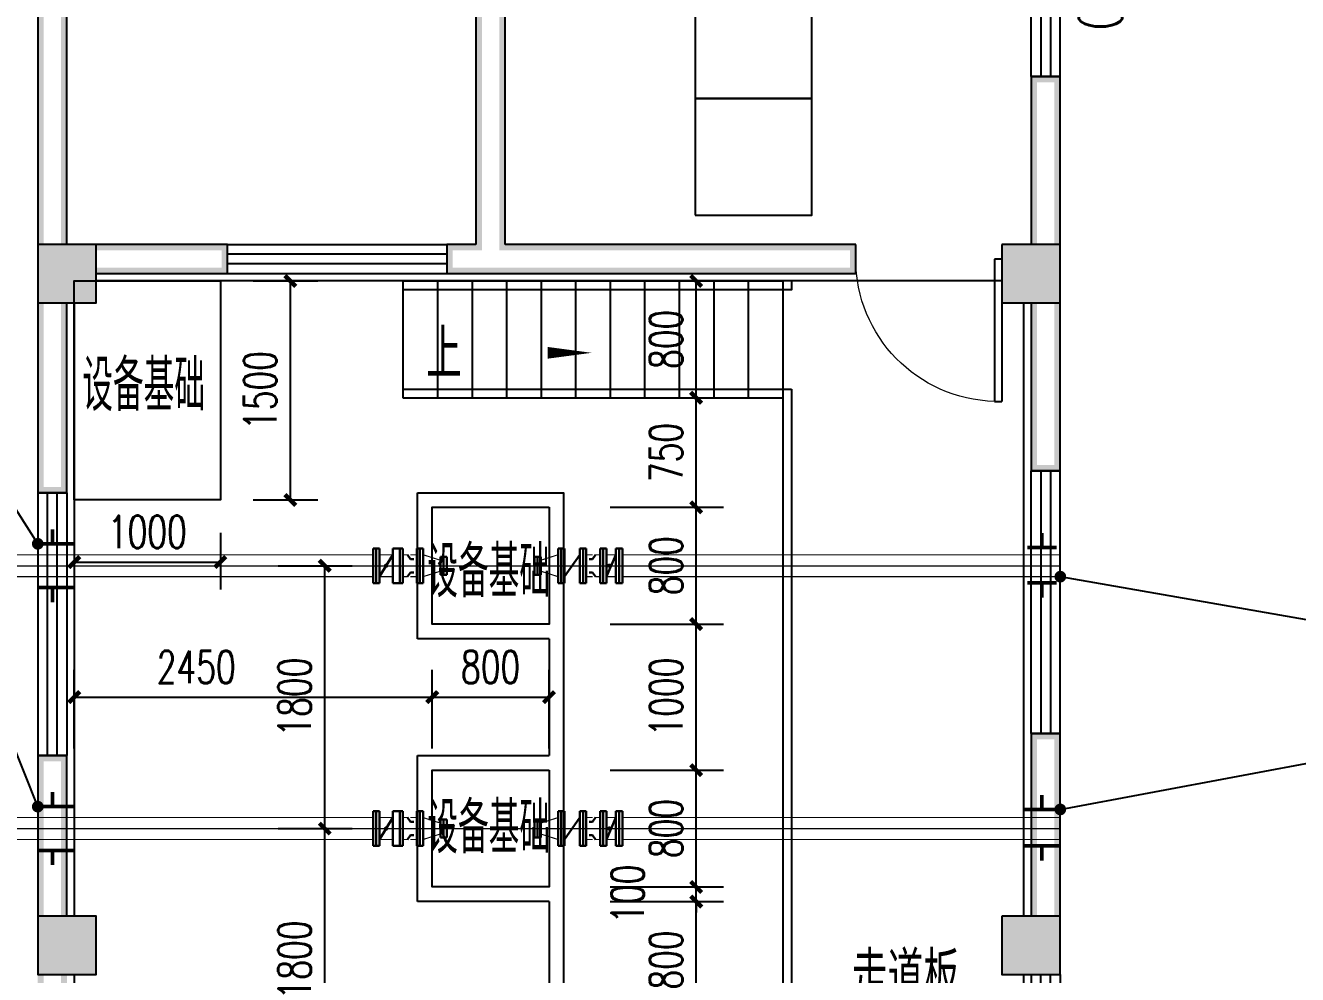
# Model space of a CAD drawing. Header units: millimetres. Extents: x -725 to 2274960, y -506 to 2980382.
# Drawn here: x 2011853 to 2020561, y 2599810 to 2606310 of the extents above; entities that cross this region are included whole.
import ezdxf

# ---------------------------------------------------------------- set-up
doc = ezdxf.new("R2010")
doc.units = ezdxf.units.MM
doc.header["$LTSCALE"] = 1000
for name, pattern in [('ACAD_ISO04W100', [30.5, 24, -3, 0.5, -3]), ('CENTER2', [28.575, 19.05, -3.175, 3.175, -3.175]), ('DASH', [0.35, 0.25, -0.1])]:
    doc.linetypes.add(name, pattern=pattern)
for name, color, linetype in [('COLUMN', 4, 'Continuous'), ('DIM_LEAD', 3, 'Continuous'), ('DIM_SYMB', 3, 'Continuous'), ('DOOR_FIRE', 3, 'Continuous'), ('PUB_DIM', 3, 'Continuous'), ('PUB_HATCH', 8, 'Continuous'), ('PUB_WALL', 9, 'Continuous'), ('STAIR', 2, 'Continuous'), ('TWT_SYMB', 3, 'Continuous'), ('WALL', 4, 'Continuous'), ('WINDOW', 3, 'Continuous'), ('WINDOW_TEXT', 7, 'Continuous'), ('YHG_粗线', 6, 'Continuous'), ('YHJ_剖面_梁板', 4, 'Continuous'), ('电缆沟', 7, 'Continuous')]:
    doc.layers.add(name, color=color, linetype=linetype)
doc.layers.add('中轴', color=20, linetype='ACAD_ISO04W100', lineweight=9)
doc.layers.add('管', color=1, linetype='Continuous', lineweight=30)
doc.styles.add('_TCH_DIM', font='SIMPLEX', dxfattribs={"bigfont": 'GBCBIG'})
doc.styles.add('_TCH_DIM_T3', font='SIMPLEX', dxfattribs={"width": 0.705882, "bigfont": 'GBCBIG'})
doc.styles.add('_TCH_WINDOW', font='SIMPLEX', dxfattribs={"bigfont": 'GBCBIG'})
doc.styles.add('tssdeng', font='tssdeng.shx', dxfattribs={"width": 0.7, "bigfont": 'hztxt.shx'})
doc.dimstyles.new('_TCH_ARCH&&75', dxfattribs={"dimtxt": 223.125, "dimasz": 75, "dimexe": 187.5, "dimexo": 225, "dimgap": 94.6875, "dimtad": 1, "dimdec": 0, "dimzin": 0, "dimdsep": 46, "dimtxsty": '_TCH_DIM_T3', "dimblk": 'ARCHTICK', "dimcen": 0.09, "dimclrt": 7, "dimazin": 2, "dimtfac": 1, "dimtdec": 0, "dimtix": 1, "dimtmove": 2, "dimatfit": 3, "dimfxl": 75, "dimtolj": 1, "dimtzin": 0, "dimarcsym": 0})

# ---------------------------------------------------------------- blocks, each defined once
blk = doc.blocks.new('_FZH')
blk.add_lwpolyline([(-0.5, -0.5), (0.5, -0.5), (0.5, 0.5), (-0.5, 0.5)], close=True)
at = {"layer": 'PUB_HATCH'}
blk.add_solid([(-0.5, -0.5), (0.5, -0.5), (-0.5, 0.5), (0.5, 0.5)], dxfattribs=at)
blk = doc.blocks.new('_ArchTick')
at = {"color": 0, "linetype": 'ByBlock', "const_width": 0.4}
blk.add_lwpolyline([(-0.5, -0.5), (0.5, 0.5)], dxfattribs=at)
blk = doc.blocks.new('*D90')
at = {"layer": 'Defpoints', "color": 0, "transparency": 16777216}
for p in [(2013187.3, 2604560), (2013666.5, 2604560), (2013187.3, 2603060)]:
    blk.add_point(p, dxfattribs=at)
at = {"layer": 'PUB_DIM', "color": 0, "lineweight": -2, "transparency": 16777216}
for p, q in [((2013412.3, 2604560), (2013854, 2604560)), ((2013666.5, 2603060), (2013666.5, 2604560)), ((2013412.3, 2603060), (2013854, 2603060))]:
    blk.add_line(p, q, dxfattribs=at)
at = {"layer": 'PUB_DIM', "color": 0, "lineweight": -2, "transparency": 16777216, "xscale": 75, "yscale": 75, "zscale": 75}
for p, rotation in [((2013666.5, 2604560), 90), ((2013666.5, 2603060), 270)]:
    blk.add_blockref('_ArchTick', p, dxfattribs=dict(at, rotation=rotation))
at = {"layer": 'PUB_DIM', "color": 7, "transparency": 16777216, "insert": (2013460.3, 2603810), "char_height": 223.12, "attachment_point": 5, "rotation": 90, "style": '_TCH_DIM_T3'}
blk.add_mtext('\\A1;1500', dxfattribs=at)
blk = doc.blocks.new('*D91')
at = {"layer": 'Defpoints', "color": 0, "transparency": 16777216}
for p in [(2012187.3, 2603060), (2013187.3, 2603060), (2013187.3, 2602635.2)]:
    blk.add_point(p, dxfattribs=at)
at = {"layer": 'PUB_DIM', "color": 0, "lineweight": -2, "transparency": 16777216}
for p, q in [((2012187.3, 2602835), (2012187.3, 2602447.7)), ((2013187.3, 2602835), (2013187.3, 2602447.7)), ((2012187.3, 2602635.2), (2013187.3, 2602635.2))]:
    blk.add_line(p, q, dxfattribs=at)
at = {"layer": 'PUB_DIM', "color": 0, "lineweight": -2, "transparency": 16777216, "xscale": 75, "yscale": 75, "zscale": 75, "rotation": 180}
blk.add_blockref('_ArchTick', (2012187.3, 2602635.2), dxfattribs=at)
at = {"layer": 'PUB_DIM', "color": 0, "lineweight": -2, "transparency": 16777216, "xscale": 75, "yscale": 75, "zscale": 75}
blk.add_blockref('_ArchTick', (2013187.3, 2602635.2), dxfattribs=at)
at = {"layer": 'PUB_DIM', "color": 7, "transparency": 16777216, "insert": (2012687.3, 2602841.4), "char_height": 223.12, "attachment_point": 5, "style": '_TCH_DIM_T3'}
blk.add_mtext('\\A1;1000', dxfattribs=at)
blk = doc.blocks.new('*D92')
at = {"layer": 'Defpoints', "color": 0, "transparency": 16777216}
for p in [(2013358.8, 2602610), (2013902, 2602610), (2013358.8, 2600810)]:
    blk.add_point(p, dxfattribs=at)
at = {"layer": 'PUB_DIM', "color": 0, "lineweight": -2, "transparency": 16777216}
for p, q in [((2013583.8, 2602610), (2014089.5, 2602610)), ((2013902, 2600810), (2013902, 2602610)), ((2013583.8, 2600810), (2014089.5, 2600810))]:
    blk.add_line(p, q, dxfattribs=at)
at = {"layer": 'PUB_DIM', "color": 0, "lineweight": -2, "transparency": 16777216, "xscale": 75, "yscale": 75, "zscale": 75}
for p, rotation in [((2013902, 2602610), 90), ((2013902, 2600810), 270)]:
    blk.add_blockref('_ArchTick', p, dxfattribs=dict(at, rotation=rotation))
at = {"layer": 'PUB_DIM', "color": 7, "transparency": 16777216, "insert": (2013695.7, 2601710), "char_height": 223.12, "attachment_point": 5, "rotation": 90, "style": '_TCH_DIM_T3'}
blk.add_mtext('\\A1;1800', dxfattribs=at)
blk = doc.blocks.new('*D93')
at = {"layer": 'Defpoints', "color": 0, "transparency": 16777216}
for p in [(2013358.8, 2600810), (2013902, 2600810), (2013358.8, 2599010)]:
    blk.add_point(p, dxfattribs=at)
at = {"layer": 'PUB_DIM', "color": 0, "lineweight": -2, "transparency": 16777216}
for p, q in [((2013583.8, 2600810), (2014089.5, 2600810)), ((2013902, 2599010), (2013902, 2600810)), ((2013583.8, 2599010), (2014089.5, 2599010))]:
    blk.add_line(p, q, dxfattribs=at)
at = {"layer": 'PUB_DIM', "color": 0, "lineweight": -2, "transparency": 16777216, "xscale": 75, "yscale": 75, "zscale": 75}
for p, rotation in [((2013902, 2600810), 90), ((2013902, 2599010), 270)]:
    blk.add_blockref('_ArchTick', p, dxfattribs=dict(at, rotation=rotation))
at = {"layer": 'PUB_DIM', "color": 7, "transparency": 16777216, "insert": (2013695.7, 2599910), "char_height": 223.12, "attachment_point": 5, "rotation": 90, "style": '_TCH_DIM_T3'}
blk.add_mtext('\\A1;1800', dxfattribs=at)
blk = doc.blocks.new('*D100')
at = {"layer": 'Defpoints', "color": 0, "transparency": 16777216}
for p in [(2015631.3, 2604560), (2016444.5, 2604560), (2015631.3, 2603760)]:
    blk.add_point(p, dxfattribs=at)
at = {"layer": 'PUB_DIM', "color": 0, "lineweight": -2, "transparency": 16777216}
for p, q in [((2015856.3, 2604560), (2016632, 2604560)), ((2016444.5, 2603760), (2016444.5, 2604560)), ((2015856.3, 2603760), (2016632, 2603760))]:
    blk.add_line(p, q, dxfattribs=at)
at = {"layer": 'PUB_DIM', "color": 0, "lineweight": -2, "transparency": 16777216, "xscale": 75, "yscale": 75, "zscale": 75}
for p, rotation in [((2016444.5, 2604560), 90), ((2016444.5, 2603760), 270)]:
    blk.add_blockref('_ArchTick', p, dxfattribs=dict(at, rotation=rotation))
at = {"layer": 'PUB_DIM', "color": 7, "transparency": 16777216, "insert": (2016238.3, 2604160), "char_height": 223.12, "attachment_point": 5, "rotation": 90, "style": '_TCH_DIM_T3'}
blk.add_mtext('\\A1;800', dxfattribs=at)
blk = doc.blocks.new('*D101')
at = {"layer": 'Defpoints', "color": 0, "transparency": 16777216}
for p in [(2015631.3, 2603760), (2016444.5, 2603760), (2015631.3, 2603010)]:
    blk.add_point(p, dxfattribs=at)
at = {"layer": 'PUB_DIM', "color": 0, "lineweight": -2, "transparency": 16777216}
for p, q in [((2015856.3, 2603760), (2016632, 2603760)), ((2016444.5, 2603010), (2016444.5, 2603760)), ((2015856.3, 2603010), (2016632, 2603010))]:
    blk.add_line(p, q, dxfattribs=at)
at = {"layer": 'PUB_DIM', "color": 0, "lineweight": -2, "transparency": 16777216, "xscale": 75, "yscale": 75, "zscale": 75}
for p, rotation in [((2016444.5, 2603760), 90), ((2016444.5, 2603010), 270)]:
    blk.add_blockref('_ArchTick', p, dxfattribs=dict(at, rotation=rotation))
at = {"layer": 'PUB_DIM', "color": 7, "transparency": 16777216, "insert": (2016238.3, 2603385), "char_height": 223.12, "attachment_point": 5, "rotation": 90, "style": '_TCH_DIM_T3'}
blk.add_mtext('\\A1;750', dxfattribs=at)
blk = doc.blocks.new('*D102')
at = {"layer": 'Defpoints', "color": 0, "transparency": 16777216}
for p in [(2015631.3, 2603010), (2016444.5, 2603010), (2015631.3, 2602210)]:
    blk.add_point(p, dxfattribs=at)
at = {"layer": 'PUB_DIM', "color": 0, "lineweight": -2, "transparency": 16777216}
for p, q in [((2015856.3, 2603010), (2016632, 2603010)), ((2016444.5, 2602210), (2016444.5, 2603010)), ((2015856.3, 2602210), (2016632, 2602210))]:
    blk.add_line(p, q, dxfattribs=at)
at = {"layer": 'PUB_DIM', "color": 0, "lineweight": -2, "transparency": 16777216, "xscale": 75, "yscale": 75, "zscale": 75}
for p, rotation in [((2016444.5, 2603010), 90), ((2016444.5, 2602210), 270)]:
    blk.add_blockref('_ArchTick', p, dxfattribs=dict(at, rotation=rotation))
at = {"layer": 'PUB_DIM', "color": 7, "transparency": 16777216, "insert": (2016238.3, 2602610), "char_height": 223.12, "attachment_point": 5, "rotation": 90, "style": '_TCH_DIM_T3'}
blk.add_mtext('\\A1;800', dxfattribs=at)
blk = doc.blocks.new('*D103')
at = {"layer": 'Defpoints', "color": 0, "transparency": 16777216}
for p in [(2015631.3, 2602210), (2016444.5, 2602210), (2015631.3, 2601210)]:
    blk.add_point(p, dxfattribs=at)
at = {"layer": 'PUB_DIM', "color": 0, "lineweight": -2, "transparency": 16777216}
for p, q in [((2015856.3, 2602210), (2016632, 2602210)), ((2016444.5, 2601210), (2016444.5, 2602210)), ((2015856.3, 2601210), (2016632, 2601210))]:
    blk.add_line(p, q, dxfattribs=at)
at = {"layer": 'PUB_DIM', "color": 0, "lineweight": -2, "transparency": 16777216, "xscale": 75, "yscale": 75, "zscale": 75}
for p, rotation in [((2016444.5, 2602210), 90), ((2016444.5, 2601210), 270)]:
    blk.add_blockref('_ArchTick', p, dxfattribs=dict(at, rotation=rotation))
at = {"layer": 'PUB_DIM', "color": 7, "transparency": 16777216, "insert": (2016238.3, 2601710), "char_height": 223.12, "attachment_point": 5, "rotation": 90, "style": '_TCH_DIM_T3'}
blk.add_mtext('\\A1;1000', dxfattribs=at)
blk = doc.blocks.new('*D104')
at = {"layer": 'Defpoints', "color": 0, "transparency": 16777216}
for p in [(2015631.3, 2601210), (2016444.5, 2601210), (2015631.3, 2600410)]:
    blk.add_point(p, dxfattribs=at)
at = {"layer": 'PUB_DIM', "color": 0, "lineweight": -2, "transparency": 16777216}
for p, q in [((2015856.3, 2601210), (2016632, 2601210)), ((2016444.5, 2600410), (2016444.5, 2601210)), ((2015856.3, 2600410), (2016632, 2600410))]:
    blk.add_line(p, q, dxfattribs=at)
at = {"layer": 'PUB_DIM', "color": 0, "lineweight": -2, "transparency": 16777216, "xscale": 75, "yscale": 75, "zscale": 75}
for p, rotation in [((2016444.5, 2601210), 90), ((2016444.5, 2600410), 270)]:
    blk.add_blockref('_ArchTick', p, dxfattribs=dict(at, rotation=rotation))
at = {"layer": 'PUB_DIM', "color": 7, "transparency": 16777216, "insert": (2016238.3, 2600810), "char_height": 223.12, "attachment_point": 5, "rotation": 90, "style": '_TCH_DIM_T3'}
blk.add_mtext('\\A1;800', dxfattribs=at)
blk = doc.blocks.new('*D105')
at = {"layer": 'Defpoints', "color": 0, "transparency": 16777216}
for p in [(2015631.3, 2600410), (2016444.5, 2600410), (2015631.3, 2600310)]:
    blk.add_point(p, dxfattribs=at)
at = {"layer": 'PUB_DIM', "color": 0, "lineweight": -2, "transparency": 16777216}
for p, q in [((2016444.5, 2600410), (2016444.5, 2600485)), ((2015856.3, 2600410), (2016632, 2600410)), ((2016444.5, 2600310), (2016444.5, 2600410)), ((2015856.3, 2600310), (2016632, 2600310)), ((2016444.5, 2600310), (2016444.5, 2600235))]:
    blk.add_line(p, q, dxfattribs=at)
at = {"layer": 'PUB_DIM', "color": 0, "lineweight": -2, "transparency": 16777216, "xscale": 75, "yscale": 75, "zscale": 75}
for p, rotation in [((2016444.5, 2600410), 270), ((2016444.5, 2600310), 90)]:
    blk.add_blockref('_ArchTick', p, dxfattribs=dict(at, rotation=rotation))
at = {"layer": 'PUB_DIM', "color": 7, "transparency": 16777216, "insert": (2015975.8, 2600360), "char_height": 223.12, "attachment_point": 5, "rotation": 90, "style": '_TCH_DIM_T3'}
blk.add_mtext('\\A1;100', dxfattribs=at)
blk = doc.blocks.new('*D106')
at = {"layer": 'Defpoints', "color": 0, "transparency": 16777216}
for p in [(2015631.3, 2600310), (2016444.5, 2600310), (2015631.3, 2599510)]:
    blk.add_point(p, dxfattribs=at)
at = {"layer": 'PUB_DIM', "color": 0, "lineweight": -2, "transparency": 16777216}
for p, q in [((2015856.3, 2600310), (2016632, 2600310)), ((2016444.5, 2599510), (2016444.5, 2600310)), ((2015856.3, 2599510), (2016632, 2599510))]:
    blk.add_line(p, q, dxfattribs=at)
at = {"layer": 'PUB_DIM', "color": 0, "lineweight": -2, "transparency": 16777216, "xscale": 75, "yscale": 75, "zscale": 75}
for p, rotation in [((2016444.5, 2600310), 90), ((2016444.5, 2599510), 270)]:
    blk.add_blockref('_ArchTick', p, dxfattribs=dict(at, rotation=rotation))
at = {"layer": 'PUB_DIM', "color": 7, "transparency": 16777216, "insert": (2016238.3, 2599910), "char_height": 223.12, "attachment_point": 5, "rotation": 90, "style": '_TCH_DIM_T3'}
blk.add_mtext('\\A1;800', dxfattribs=at)
blk = doc.blocks.new('*D113')
at = {"layer": 'Defpoints', "color": 0, "transparency": 16777216}
for p in [(2015437.3, 2601710), (2014637.3, 2601133.5), (2015437.3, 2601133.5)]:
    blk.add_point(p, dxfattribs=at)
at = {"layer": 'PUB_DIM', "color": 0, "lineweight": -2, "transparency": 16777216}
for p, q in [((2014637.3, 2601358.5), (2014637.3, 2601897.5)), ((2015437.3, 2601358.5), (2015437.3, 2601897.5)), ((2014637.3, 2601710), (2015437.3, 2601710))]:
    blk.add_line(p, q, dxfattribs=at)
at = {"layer": 'PUB_DIM', "color": 0, "lineweight": -2, "transparency": 16777216, "xscale": 75, "yscale": 75, "zscale": 75, "rotation": 180}
blk.add_blockref('_ArchTick', (2014637.3, 2601710), dxfattribs=at)
at = {"layer": 'PUB_DIM', "color": 0, "lineweight": -2, "transparency": 16777216, "xscale": 75, "yscale": 75, "zscale": 75}
blk.add_blockref('_ArchTick', (2015437.3, 2601710), dxfattribs=at)
at = {"layer": 'PUB_DIM', "color": 7, "transparency": 16777216, "insert": (2015037.3, 2601916.3), "char_height": 223.12, "attachment_point": 5, "style": '_TCH_DIM_T3'}
blk.add_mtext('\\A1;800', dxfattribs=at)
blk = doc.blocks.new('*D114')
at = {"layer": 'Defpoints', "color": 0, "transparency": 16777216}
for p in [(2014637.3, 2601710), (2012187.3, 2601133.5), (2014637.3, 2601133.5)]:
    blk.add_point(p, dxfattribs=at)
at = {"layer": 'PUB_DIM', "color": 0, "lineweight": -2, "transparency": 16777216}
for p, q in [((2012187.3, 2601358.5), (2012187.3, 2601897.5)), ((2014637.3, 2601358.5), (2014637.3, 2601897.5)), ((2012187.3, 2601710), (2014637.3, 2601710))]:
    blk.add_line(p, q, dxfattribs=at)
at = {"layer": 'PUB_DIM', "color": 0, "lineweight": -2, "transparency": 16777216, "xscale": 75, "yscale": 75, "zscale": 75, "rotation": 180}
blk.add_blockref('_ArchTick', (2012187.3, 2601710), dxfattribs=at)
at = {"layer": 'PUB_DIM', "color": 0, "lineweight": -2, "transparency": 16777216, "xscale": 75, "yscale": 75, "zscale": 75}
blk.add_blockref('_ArchTick', (2014637.3, 2601710), dxfattribs=at)
at = {"layer": 'PUB_DIM', "color": 7, "transparency": 16777216, "insert": (2013022.2, 2601916.3), "char_height": 223.12, "attachment_point": 5, "style": '_TCH_DIM_T3'}
blk.add_mtext('\\A1;2450', dxfattribs=at)
blk = doc.blocks.new('$WINLIB2D$00000001')
at = {"color": 0}
for points in [[(-0.5, 0.5), (-0.5, -0.5)], [(-0.5, 0.5), (0.5, 0.5)], [(0.5, -0.5), (0.5, 0.5)], [(0.5, 0.1667), (-0.5, 0.1667)], [(0.5, -0.1667), (-0.5, -0.1667)], [(-0.5, -0.5), (0.5, -0.5)]]:
    blk.add_lwpolyline(points, dxfattribs=at)
blk = doc.blocks.new('$DorLib2D$00000001')
for p, q in [((0.45, 0.975), (0.5, 0.975)), ((0.45, 0), (0.45, 0.975)), ((0.5, 0), (0.5, 0.975)), ((0.5, 0), (0.45, 0))]:
    blk.add_line(p, q)
at = {"lineweight": 13}
blk.add_arc((0.475, 0), 0.975, 91.46928, 180, dxfattribs=at)

msp = doc.modelspace()

# ---------------------------------------------------------------- hatches: boundary and pattern name
at = {"layer": 'PUB_WALL'}
for points in [[(2014937.2599, 2609510.0124), (2014937.2599, 2604810.0124), (2014977.2599, 2604770.0124), (2014977.2599, 2609470.0124)], [(2015137.2599, 2604810.0124), (2015137.2599, 2609510.0124), (2015097.2599, 2609470.0124), (2015097.2599, 2604770.0124)], [(2011937.2599, 2604810.0124), (2011977.2599, 2604810.0124), (2011977.2599, 2606770.0124), (2011937.2599, 2606810.0124)], [(2012097.2599, 2604810.0124), (2012137.2599, 2604810.0124), (2012137.2599, 2606810.0124), (2012097.2599, 2606770.0124)], [(2018937.2599, 2605960.0124), (2018737.2599, 2605960.0124), (2018777.2599, 2605920.0124), (2018897.2599, 2605920.0124)], [(2018737.2599, 2604810.0124), (2018777.2599, 2604810.0124), (2018777.2599, 2605920.0124), (2018737.2599, 2605960.0124)], [(2018897.2599, 2604810.0124), (2018937.2599, 2604810.0124), (2018937.2599, 2605960.0124), (2018897.2599, 2605920.0124)], [(2011937.2599, 2604810.0124), (2011937.2599, 2604410.0124), (2011977.2599, 2604450.0124), (2011977.2599, 2604770.0124)], [(2012337.2599, 2604810.0124), (2011937.2599, 2604810.0124), (2011977.2599, 2604770.0124), (2012297.2599, 2604770.0124)], [(2012337.2599, 2604410.0124), (2012337.2599, 2604810.0124), (2012297.2599, 2604770.0124), (2012297.2599, 2604450.0124)], [(2012337.2599, 2604810.0124), (2012337.2599, 2604770.0124), (2013197.2599, 2604770.0124), (2013237.2599, 2604810.0124)], [(2013237.2599, 2604610.0124), (2013237.2599, 2604810.0124), (2013197.2599, 2604770.0124), (2013197.2599, 2604650.0124)], [(2014937.2599, 2604810.0124), (2014737.2599, 2604810.0124), (2014777.2599, 2604770.0124), (2014977.2599, 2604770.0124)], [(2014737.2599, 2604810.0124), (2014737.2599, 2604610.0124), (2014777.2599, 2604650.0124), (2014777.2599, 2604770.0124)], [(2017537.2599, 2604810.0124), (2015137.2599, 2604810.0124), (2015097.2599, 2604770.0124), (2017497.2599, 2604770.0124)], [(2017537.2599, 2604610.0124), (2017537.2599, 2604810.0124), (2017497.2599, 2604770.0124), (2017497.2599, 2604650.0124)], [(2018537.2599, 2604810.0124), (2018537.2599, 2604410.0124), (2018577.2599, 2604450.0124), (2018577.2599, 2604770.0124)], [(2018937.2599, 2604810.0124), (2018537.2599, 2604810.0124), (2018577.2599, 2604770.0124), (2018897.2599, 2604770.0124)], [(2018937.2599, 2604410.0124), (2018937.2599, 2604810.0124), (2018897.2599, 2604770.0124), (2018897.2599, 2604450.0124)], [(2012337.2599, 2604650.0124), (2012337.2599, 2604610.0124), (2013237.2599, 2604610.0124), (2013197.2599, 2604650.0124)], [(2014737.2599, 2604610.0124), (2015037.2599, 2604610.0124), (2015037.2599, 2604650.0124), (2014777.2599, 2604650.0124)], [(2015037.2599, 2604610.0124), (2017537.2599, 2604610.0124), (2017497.2599, 2604650.0124), (2015037.2599, 2604650.0124)], [(2011937.2599, 2604410.0124), (2012337.2599, 2604410.0124), (2012297.2599, 2604450.0124), (2011977.2599, 2604450.0124)], [(2018537.2599, 2604410.0124), (2018937.2599, 2604410.0124), (2018897.2599, 2604450.0124), (2018577.2599, 2604450.0124)], [(2011977.2599, 2604410.0124), (2011937.2599, 2604410.0124), (2011937.2599, 2603110.0124), (2011977.2599, 2603150.0124)], [(2012137.2599, 2604410.0124), (2012097.2599, 2604410.0124), (2012097.2599, 2603150.0124), (2012137.2599, 2603110.0124)], [(2018777.2599, 2604410.0124), (2018737.2599, 2604410.0124), (2018737.2599, 2603260.0124), (2018777.2599, 2603300.0124)], [(2018937.2599, 2604410.0124), (2018897.2599, 2604410.0124), (2018897.2599, 2603300.0124), (2018937.2599, 2603260.0124)], [(2018737.2599, 2603260.0124), (2018937.2599, 2603260.0124), (2018897.2599, 2603300.0124), (2018777.2599, 2603300.0124)], [(2011937.2599, 2603110.0124), (2012137.2599, 2603110.0124), (2012097.2599, 2603150.0124), (2011977.2599, 2603150.0124)], [(2018937.2599, 2601460.0124), (2018737.2599, 2601460.0124), (2018777.2599, 2601420.0124), (2018897.2599, 2601420.0124)], [(2018737.2599, 2600210.0124), (2018777.2599, 2600210.0124), (2018777.2599, 2601420.0124), (2018737.2599, 2601460.0124)], [(2018897.2599, 2600210.0124), (2018937.2599, 2600210.0124), (2018937.2599, 2601460.0124), (2018897.2599, 2601420.0124)], [(2012137.2599, 2601310.0124), (2011937.2599, 2601310.0124), (2011977.2599, 2601270.0124), (2012097.2599, 2601270.0124)], [(2011937.2599, 2600210.0124), (2011977.2599, 2600210.0124), (2011977.2599, 2601270.0124), (2011937.2599, 2601310.0124)], [(2012097.2599, 2600210.0124), (2012137.2599, 2600210.0124), (2012137.2599, 2601310.0124), (2012097.2599, 2601270.0124)], [(2011937.2599, 2600210.0124), (2011937.2599, 2599810.0124), (2011977.2599, 2599850.0124), (2011977.2599, 2600170.0124)], [(2012337.2599, 2600210.0124), (2011937.2599, 2600210.0124), (2011977.2599, 2600170.0124), (2012297.2599, 2600170.0124)], [(2012337.2599, 2599810.0124), (2012337.2599, 2600210.0124), (2012297.2599, 2600170.0124), (2012297.2599, 2599850.0124)], [(2018537.2599, 2600210.0124), (2018537.2599, 2599810.0124), (2018577.2599, 2599850.0124), (2018577.2599, 2600170.0124)], [(2018937.2599, 2600210.0124), (2018537.2599, 2600210.0124), (2018577.2599, 2600170.0124), (2018897.2599, 2600170.0124)], [(2018937.2599, 2599810.0124), (2018937.2599, 2600210.0124), (2018897.2599, 2600170.0124), (2018897.2599, 2599850.0124)], [(2011937.2599, 2599810.0124), (2012337.2599, 2599810.0124), (2012297.2599, 2599850.0124), (2011977.2599, 2599850.0124)], [(2018537.2599, 2599810.0124), (2018937.2599, 2599810.0124), (2018897.2599, 2599850.0124), (2018577.2599, 2599850.0124)], [(2011977.2599, 2599810.0124), (2011937.2599, 2599810.0124), (2011937.2599, 2598560.0124), (2011977.2599, 2598600.0124)], [(2012137.2599, 2599810.0124), (2012097.2599, 2599810.0124), (2012097.2599, 2598600.0124), (2012137.2599, 2598560.0124)]]:
    msp.add_hatch(color=256, dxfattribs=at).paths.add_polyline_path(points)
at = {"layer": '管'}
h = msp.add_hatch(color=8, dxfattribs=at)
h.paths.add_polyline_path([(2014322.0053, 2602610.0124), (2014307.1379, 2602610.0124, -0.414213562), (2014322.0053, 2602624.8797, -0.114200882), (2014328.5367, 2602623.3682)])
h.paths.add_polyline_path([(2014315.4739, 2602596.6566, -0.286462009), (2014307.1379, 2602610.0124), (2014322.0053, 2602610.0124)])
h.paths.add_polyline_path([(2014322.0053, 2602595.1451, -0.114200882), (2014315.4739, 2602596.6566), (2014322.0053, 2602610.0124), (2014336.8726, 2602610.0124, -0.414213562)])
for points in [[(2014336.8726, 2602610.0124), (2014322.0053, 2602610.0124), (2014328.5367, 2602623.3682, -0.286462009)], [(2015834.985, 2602610.0124), (2015849.8523, 2602610.0124), (2015843.3209, 2602596.6566, -0.286462009)], [(2014336.8726, 2600810.0124), (2014322.0053, 2600810.0124), (2014328.5367, 2600823.3682, -0.286462009)], [(2015834.985, 2600810.0124), (2015849.8523, 2600810.0124), (2015843.3209, 2600796.6566, -0.286462009)]]:
    msp.add_hatch(color=8, dxfattribs=at).paths.add_polyline_path(points)
h = msp.add_hatch(color=8, dxfattribs=at)
h.paths.add_polyline_path([(2015849.8523, 2602610.0124), (2015864.7196, 2602610.0124, -0.414213562), (2015849.8523, 2602595.1451, -0.114200882), (2015843.3209, 2602596.6566)])
h.paths.add_polyline_path([(2015856.3837, 2602623.3682, -0.286462009), (2015864.7196, 2602610.0124), (2015849.8523, 2602610.0124)])
h.paths.add_polyline_path([(2015849.8523, 2602624.8797, -0.114200882), (2015856.3837, 2602623.3682), (2015849.8523, 2602610.0124), (2015834.985, 2602610.0124, -0.414213562)])
h = msp.add_hatch(color=8, dxfattribs=at)
h.paths.add_polyline_path([(2014322.0053, 2600810.0124), (2014307.1379, 2600810.0124, -0.414213562), (2014322.0053, 2600824.8797, -0.114200882), (2014328.5367, 2600823.3682)])
h.paths.add_polyline_path([(2014315.4739, 2600796.6566, -0.286462009), (2014307.1379, 2600810.0124), (2014322.0053, 2600810.0124)])
h.paths.add_polyline_path([(2014322.0053, 2600795.1451, -0.114200882), (2014315.4739, 2600796.6566), (2014322.0053, 2600810.0124), (2014336.8726, 2600810.0124, -0.414213562)])
h = msp.add_hatch(color=8, dxfattribs=at)
h.paths.add_polyline_path([(2015849.8523, 2600810.0124), (2015864.7196, 2600810.0124, -0.414213562), (2015849.8523, 2600795.1451, -0.114200882), (2015843.3209, 2600796.6566)])
h.paths.add_polyline_path([(2015856.3837, 2600823.3682, -0.286462009), (2015864.7196, 2600810.0124), (2015849.8523, 2600810.0124)])
h.paths.add_polyline_path([(2015849.8523, 2600824.8797, -0.114200882), (2015856.3837, 2600823.3682), (2015849.8523, 2600810.0124), (2015834.985, 2600810.0124, -0.414213562)])

# ---------------------------------------------------------------- linework, layer by layer
at = {"color": 8}
for points in [[(2016437.2599, 2605810.0124), (2017237.2599, 2605810.0124), (2017237.2599, 2606610.0124), (2016437.2599, 2606610.0124)], [(2016437.2599, 2605010.0124), (2017237.2599, 2605010.0124), (2017237.2599, 2605810.0124), (2016437.2599, 2605810.0124)]]:
    msp.add_lwpolyline(points, close=True, dxfattribs=at)
at = {"layer": 'DIM_LEAD'}
for p in [(2018937.2599, 2602535.0125), (2018937.2599, 2600940.831)]:
    msp.add_line(p, (2023345.1651, 2601768.2152), dxfattribs=at)
at = {"layer": 'DIM_LEAD', "const_width": 40}
for points in [[(2018917.5558, 2602538.4402, 1), (2018956.964, 2602531.5848, 1)], [(2018917.6032, 2600937.1414, 1), (2018956.9166, 2600944.5207, 1)]]:
    msp.add_lwpolyline(points, format="xyb", close=True, dxfattribs=at)
at = {"layer": 'DIM_SYMB'}
msp.add_lwpolyline([(2014910.0199, 2604067.9654, 0, 0, 0), (2015728.6087, 2604067.9654, 0, 80, 0), (2015428.6087, 2604067.9654, 0, 0, 0)], format="xyseb", dxfattribs=at)
at = {"layer": 'STAIR'}
for p, q in [((2014437.2999, 2604560.0124), (2017037.2599, 2604560.0124)), ((2014437.2999, 2604560.0124), (2014437.2999, 2603760.0124)), ((2014673.6599, 2604560.0124), (2014673.6599, 2603760.0124)), ((2014910.0199, 2604560.0124), (2014910.0199, 2603760.0124)), ((2015146.3799, 2604560.0124), (2015146.3799, 2603760.0124)), ((2015382.7399, 2604560.0124), (2015382.7399, 2603760.0124)), ((2015619.0999, 2604560.0124), (2015619.0999, 2603760.0124)), ((2015855.4599, 2604560.0124), (2015855.4599, 2603760.0124)), ((2016091.8199, 2604560.0124), (2016091.8199, 2603760.0124)), ((2016328.1799, 2604560.0124), (2016328.1799, 2603760.0124)), ((2016564.5399, 2604560.0124), (2016564.5399, 2603760.0124)), ((2016800.8999, 2604560.0124), (2016800.8999, 2603760.0124)), ((2017037.2599, 2604560.0124), (2017037.2599, 2603760.0124)), ((2014437.2999, 2603760.0124), (2017037.2599, 2603760.0124))]:
    msp.add_line(p, q, dxfattribs=at)
at = {"layer": 'TWT_SYMB'}
for p in [(2011937.2599, 2600960.0122), (2011937.2599, 2602760.0122)]:
    msp.add_line(p, (2010005.833, 2605803.8613), dxfattribs=at)
at = {"layer": 'TWT_SYMB', "const_width": 40}
for points in [[(2011947.9754, 2602743.125, 1), (2011926.5444, 2602776.8994, 1)], [(2011944.6675, 2600941.4346, 1), (2011929.8523, 2600978.5898, 1)]]:
    msp.add_lwpolyline(points, format="xyb", close=True, dxfattribs=at)
at = {"layer": 'WALL'}
for p, q in [((2014937.2599, 2609510.0124), (2014937.2599, 2604810.0124)), ((2015137.2599, 2604810.0124), (2015137.2599, 2609510.0124)), ((2011937.2599, 2606810.0124), (2011937.2599, 2604810.0124)), ((2012137.2599, 2604810.0124), (2012137.2599, 2606810.0124)), ((2018937.2599, 2605960.0124), (2018737.2599, 2605960.0124)), ((2018737.2599, 2605960.0124), (2018737.2599, 2604810.0124)), ((2018937.2599, 2604810.0124), (2018937.2599, 2605960.0124)), ((2013237.2599, 2604810.0124), (2012337.2599, 2604810.0124)), ((2013237.2599, 2604610.0124), (2013237.2599, 2604810.0124)), ((2014937.2599, 2604810.0124), (2014737.2599, 2604810.0124)), ((2014737.2599, 2604810.0124), (2014737.2599, 2604610.0124)), ((2017537.2599, 2604810.0124), (2015137.2599, 2604810.0124)), ((2017537.2599, 2604610.0124), (2017537.2599, 2604810.0124)), ((2012337.2599, 2604610.0124), (2013237.2599, 2604610.0124)), ((2014737.2599, 2604610.0124), (2015037.2599, 2604610.0124)), ((2015037.2599, 2604610.0124), (2017537.2599, 2604610.0124)), ((2011937.2599, 2604410.0124), (2011937.2599, 2603110.0124)), ((2012137.2599, 2603110.0124), (2012137.2599, 2604410.0124)), ((2018737.2599, 2604410.0124), (2018737.2599, 2603260.0124)), ((2018937.2599, 2603260.0124), (2018937.2599, 2604410.0124)), ((2018737.2599, 2603260.0124), (2018937.2599, 2603260.0124)), ((2011937.2599, 2603110.0124), (2012137.2599, 2603110.0124)), ((2018937.2599, 2601460.0124), (2018737.2599, 2601460.0124)), ((2018737.2599, 2601460.0124), (2018737.2599, 2600210.0124)), ((2018937.2599, 2600210.0124), (2018937.2599, 2601460.0124)), ((2012137.2599, 2601310.0124), (2011937.2599, 2601310.0124)), ((2011937.2599, 2601310.0124), (2011937.2599, 2600210.0124)), ((2012137.2599, 2600210.0124), (2012137.2599, 2601310.0124))]:
    msp.add_line(p, q, dxfattribs=at)
msp.add_lwpolyline([(2012187.2599, 2603060.0124), (2012187.2599, 2604560.0124), (2013187.2599, 2604560.0124), (2013187.2599, 2603060.0124)], close=True, dxfattribs=at)
for points in [[(2018537.2599, 2604560.0124), (2012337.2599, 2604560.0124)], [(2017037.2599, 2604560.0124), (2017037.2599, 2595460.0124)], [(2012187.2599, 2604410.0124), (2012187.2599, 2600210.0124)], [(2018687.2599, 2600210.0124), (2018687.2599, 2604410.0124)], [(2014537.2599, 2602110.0124), (2014537.2599, 2603110.0124)], [(2014537.2599, 2600310.0124), (2014537.2599, 2601310.0124)], [(2012187.2599, 2599810.0124), (2012187.2599, 2595610.0124)]]:
    msp.add_lwpolyline(points, dxfattribs=at)
at = {"layer": 'WALL', "linetype": 'DASH', "ltscale": 100}
msp.add_lwpolyline([(2018687.2599, 2595610.0124), (2018687.2599, 2599810.0124)], dxfattribs=at)
at = {"layer": 'YHG_粗线'}
for p, q in [((2014437.2999, 2603820.0124), (2017097.2599, 2603820.0124)), ((2017097.2599, 2603820.0124), (2017097.2599, 2599570.0124))]:
    msp.add_line(p, q, dxfattribs=at)
msp.add_lwpolyline([(2017097.2599, 2604560.0124), (2017097.2599, 2604500.0124), (2014437.2999, 2604500.0124)], dxfattribs=at)
at = {"layer": 'YHJ_剖面_梁板'}
for points in [[(2014537.2599, 2603110.0124), (2015537.2599, 2603110.0124), (2015537.2599, 2602110.0124)], [(2015437.2599, 2602110.0124), (2014537.2599, 2602110.0124)], [(2015437.2599, 2602110.0124), (2015437.2599, 2601310.0124)], [(2015537.2599, 2602110.0124), (2015537.2599, 2601310.0124)], [(2014537.2599, 2601310.0124), (2015437.2599, 2601310.0124)], [(2015537.2599, 2601310.0124), (2015537.2599, 2600310.0124)], [(2015437.2599, 2600310.0124), (2014537.2599, 2600310.0124)], [(2015437.2599, 2600310.0124), (2015437.2599, 2599510.0124)], [(2015537.2599, 2600310.0124), (2015537.2599, 2599510.0124)]]:
    msp.add_lwpolyline(points, dxfattribs=at)
for points in [[(2015437.2599, 2603010.0124), (2015437.2599, 2602210.0124), (2014637.2599, 2602210.0124), (2014637.2599, 2603010.0124)], [(2015437.2599, 2601210.0124), (2015437.2599, 2600410.0124), (2014637.2599, 2600410.0124), (2014637.2599, 2601210.0124)]]:
    msp.add_lwpolyline(points, close=True, dxfattribs=at)
at = {"layer": '中轴', "color": 8, "linetype": 'CENTER2', "ltscale": 10}
for p, q in [((2006437.2599, 2602610.0124), (2018937.2599, 2602610.0124)), ((2006437.2599, 2600810.0124), (2018937.2599, 2600810.0124))]:
    msp.add_line(p, q, dxfattribs=at)
at = {"layer": '管', "color": 8}
for p, q in [((2014232.6438, 2602728.7625), (2014276.1587, 2602728.7625)), ((2014232.6438, 2602491.2624), (2014232.6438, 2602728.7625)), ((2014254.4013, 2602491.2624), (2014254.4013, 2602728.7625)), ((2014276.1587, 2602491.2624), (2014276.1587, 2602728.7625)), ((2014367.8518, 2602728.7625), (2014437.4004, 2602728.7625)), ((2014367.8518, 2602491.2624), (2014367.8518, 2602728.7625)), ((2014415.643, 2602491.2624), (2014415.643, 2602728.7625)), ((2014437.4004, 2602491.2624), (2014437.4004, 2602728.7625)), ((2014531.751, 2602728.7625), (2014575.2658, 2602728.7625)), ((2014531.751, 2602491.2624), (2014531.751, 2602728.7625)), ((2014553.5084, 2602491.2624), (2014553.5084, 2602728.7625)), ((2014575.2658, 2602491.2624), (2014575.2658, 2602728.7625)), ((2015542.5387, 2602728.7625), (2015499.0238, 2602728.7625)), ((2015499.0238, 2602728.7625), (2015499.0238, 2602491.2624)), ((2015520.7813, 2602728.7625), (2015520.7813, 2602491.2624)), ((2015542.5387, 2602728.7625), (2015542.5387, 2602491.2624)), ((2015692.1741, 2602728.7625), (2015648.6592, 2602728.7625)), ((2015648.6592, 2602728.7625), (2015648.6592, 2602491.2624)), ((2015670.4167, 2602728.7625), (2015670.4167, 2602491.2624)), ((2015692.1741, 2602728.7625), (2015692.1741, 2602491.2624)), ((2015830.0395, 2602728.7625), (2015786.5246, 2602728.7625)), ((2015786.5246, 2602728.7625), (2015786.5246, 2602491.2624)), ((2015808.282, 2602728.7625), (2015808.282, 2602491.2624)), ((2015830.0395, 2602728.7625), (2015830.0395, 2602491.2624)), ((2015895.6989, 2602728.7625), (2015895.6989, 2602491.2624)), ((2015939.2137, 2602728.7625), (2015895.6989, 2602728.7625)), ((2015895.6989, 2602728.7625), (2015895.6989, 2602491.2624)), ((2015917.4563, 2602728.7625), (2015917.4563, 2602491.2624)), ((2015917.4563, 2602728.7625), (2015917.4563, 2602491.2624)), ((2015939.2137, 2602728.7625), (2015939.2137, 2602491.2624)), ((2015939.2137, 2602728.7625), (2015939.2137, 2602491.2624)), ((2014367.8518, 2602685.0125), (2014276.1587, 2602535.0125)), ((2014488.3194, 2602655.5261), (2014468.594, 2602685.0125)), ((2014512.4766, 2602655.5261), (2014488.3194, 2602655.5261)), ((2014693.2213, 2602671.5063), (2014737.1448, 2602671.5063)), ((2014693.2213, 2602548.5185), (2014693.2213, 2602671.5063)), ((2014715.1831, 2602548.5185), (2014715.1831, 2602671.5063)), ((2014737.1448, 2602548.5185), (2014737.1448, 2602671.5063)), ((2015381.0683, 2602671.5063), (2015337.1448, 2602671.5063)), ((2015337.1448, 2602671.5063), (2015337.1448, 2602548.5185)), ((2015359.1066, 2602671.5063), (2015359.1066, 2602548.5185)), ((2015381.0683, 2602671.5063), (2015381.0683, 2602548.5185)), ((2015542.5387, 2602535.0124), (2015648.6592, 2602685.0125)), ((2015711.4484, 2602655.5261), (2015735.6056, 2602655.5261)), ((2015735.6056, 2602655.5261), (2015755.331, 2602685.0124)), ((2015830.0395, 2602535.0124), (2015895.6989, 2602685.0124)), ((2015830.0395, 2602535.0124), (2015895.6989, 2602685.0124)), ((2014488.3194, 2602564.4988), (2014468.594, 2602535.0125)), ((2014512.4766, 2602564.4988), (2014488.3194, 2602564.4988)), ((2014693.2213, 2602548.5185), (2014737.1448, 2602548.5185)), ((2015381.0683, 2602548.5185), (2015337.1448, 2602548.5185)), ((2015711.4484, 2602564.4987), (2015735.6056, 2602564.4987)), ((2015735.6056, 2602564.4987), (2015755.331, 2602535.0124)), ((2014232.6438, 2602491.2624), (2014276.1587, 2602491.2624)), ((2014367.8518, 2602491.2624), (2014437.4004, 2602491.2624)), ((2014531.751, 2602491.2624), (2014575.2658, 2602491.2624)), ((2015542.5387, 2602491.2624), (2015499.0238, 2602491.2624)), ((2015692.1741, 2602491.2624), (2015648.6592, 2602491.2624)), ((2015830.0395, 2602491.2624), (2015786.5246, 2602491.2624)), ((2015939.2137, 2602491.2624), (2015895.6989, 2602491.2624)), ((2015939.2137, 2602491.2624), (2015895.6989, 2602491.2624)), ((2014232.6438, 2600928.7625), (2014276.1587, 2600928.7625)), ((2014232.6438, 2600691.2624), (2014232.6438, 2600928.7625)), ((2014254.4013, 2600691.2624), (2014254.4013, 2600928.7625)), ((2014276.1587, 2600691.2624), (2014276.1587, 2600928.7625)), ((2014367.8518, 2600885.0125), (2014276.1587, 2600735.0125)), ((2014367.8518, 2600928.7625), (2014437.4004, 2600928.7625)), ((2014367.8518, 2600691.2624), (2014367.8518, 2600928.7625)), ((2014415.643, 2600691.2624), (2014415.643, 2600928.7625)), ((2014437.4004, 2600691.2624), (2014437.4004, 2600928.7625)), ((2014488.3194, 2600855.5261), (2014468.594, 2600885.0125)), ((2014531.751, 2600928.7625), (2014575.2658, 2600928.7625)), ((2014531.751, 2600691.2624), (2014531.751, 2600928.7625)), ((2014553.5084, 2600691.2624), (2014553.5084, 2600928.7625)), ((2014575.2658, 2600691.2624), (2014575.2658, 2600928.7625)), ((2014693.2213, 2600871.5063), (2014737.1448, 2600871.5063)), ((2014693.2213, 2600748.5185), (2014693.2213, 2600871.5063)), ((2014715.1831, 2600748.5185), (2014715.1831, 2600871.5063)), ((2014737.1448, 2600748.5185), (2014737.1448, 2600871.5063)), ((2015381.0683, 2600871.5063), (2015337.1448, 2600871.5063)), ((2015337.1448, 2600871.5063), (2015337.1448, 2600748.5185)), ((2015359.1066, 2600871.5063), (2015359.1066, 2600748.5185)), ((2015381.0683, 2600871.5063), (2015381.0683, 2600748.5185)), ((2015542.5387, 2600928.7625), (2015499.0238, 2600928.7625)), ((2015499.0238, 2600928.7625), (2015499.0238, 2600691.2624)), ((2015520.7813, 2600928.7625), (2015520.7813, 2600691.2624)), ((2015542.5387, 2600928.7625), (2015542.5387, 2600691.2624)), ((2015542.5387, 2600735.0124), (2015648.6592, 2600885.0125)), ((2015692.1741, 2600928.7625), (2015648.6592, 2600928.7625)), ((2015648.6592, 2600928.7625), (2015648.6592, 2600691.2624)), ((2015670.4167, 2600928.7625), (2015670.4167, 2600691.2624)), ((2015692.1741, 2600928.7625), (2015692.1741, 2600691.2624)), ((2015735.6056, 2600855.5261), (2015755.331, 2600885.0124)), ((2015830.0395, 2600928.7625), (2015786.5246, 2600928.7625)), ((2015786.5246, 2600928.7625), (2015786.5246, 2600691.2624)), ((2015808.282, 2600928.7625), (2015808.282, 2600691.2624)), ((2015830.0395, 2600928.7625), (2015830.0395, 2600691.2624)), ((2015830.0395, 2600735.0124), (2015895.6989, 2600885.0124)), ((2015939.2137, 2600928.7625), (2015895.6989, 2600928.7625)), ((2015895.6989, 2600928.7625), (2015895.6989, 2600691.2624)), ((2015917.4563, 2600928.7625), (2015917.4563, 2600691.2624)), ((2015939.2137, 2600928.7625), (2015939.2137, 2600691.2624)), ((2014512.4766, 2600855.5261), (2014488.3194, 2600855.5261)), ((2015711.4484, 2600855.5261), (2015735.6056, 2600855.5261)), ((2014488.3194, 2600764.4988), (2014468.594, 2600735.0125)), ((2014512.4766, 2600764.4988), (2014488.3194, 2600764.4988)), ((2014693.2213, 2600748.5185), (2014737.1448, 2600748.5185)), ((2015381.0683, 2600748.5185), (2015337.1448, 2600748.5185)), ((2015711.4484, 2600764.4987), (2015735.6056, 2600764.4987)), ((2015735.6056, 2600764.4987), (2015755.331, 2600735.0124)), ((2014232.6438, 2600691.2624), (2014276.1587, 2600691.2624)), ((2014367.8518, 2600691.2624), (2014437.4004, 2600691.2624)), ((2014531.751, 2600691.2624), (2014575.2658, 2600691.2624)), ((2015542.5387, 2600691.2624), (2015499.0238, 2600691.2624)), ((2015692.1741, 2600691.2624), (2015648.6592, 2600691.2624)), ((2015830.0395, 2600691.2624), (2015786.5246, 2600691.2624)), ((2015939.2137, 2600691.2624), (2015895.6989, 2600691.2624))]:
    msp.add_line(p, q, dxfattribs=at)
at = {"layer": '管', "lineweight": 50, "const_width": 25}
for points in [[(2012037.2599, 2602760.0122), (2012037.2599, 2602860.0122)], [(2018811.2262, 2602734.178), (2018811.2262, 2602834.178)], [(2011937.2599, 2602760.0122), (2012187.2599, 2602760.0122)], [(2018711.2262, 2602734.178), (2018911.2262, 2602734.178)], [(2011937.2599, 2602460.0124), (2012187.2599, 2602460.0124)], [(2012037.2599, 2602460.0124), (2012037.2599, 2602360.0124)], [(2018711.2262, 2602492.2209), (2018911.2262, 2602492.2209)], [(2018811.2262, 2602492.2209), (2018811.2262, 2602392.2209)], [(2012037.2599, 2600960.0122), (2012037.2599, 2601060.0122)], [(2018811.2262, 2600940.831), (2018811.2262, 2601040.831)], [(2011937.2599, 2600960.0122), (2012187.2599, 2600960.0122)], [(2018687.2599, 2600940.831), (2018937.2599, 2600940.831)], [(2018687.2599, 2600690.8312), (2018937.2599, 2600690.8312)], [(2018811.2262, 2600690.8312), (2018811.2262, 2600590.8312)], [(2011937.2599, 2600660.0124), (2012187.2599, 2600660.0124)], [(2012037.2599, 2600660.0124), (2012037.2599, 2600560.0124)]]:
    msp.add_lwpolyline(points, dxfattribs=at)
at = {"layer": '管', "color": 8, "const_width": 7.5}
for points in [[(2006437.2599, 2602685.0125), (2014232.6438, 2602685.0125)], [(2014367.8518, 2602685.0125), (2014276.1587, 2602685.0125)], [(2014468.594, 2602685.0125), (2014437.4004, 2602685.0125)], [(2014531.751, 2602685.0125), (2014488.3973, 2602685.0125)], [(2014693.2213, 2602647.5125), (2014575.2658, 2602685.0125)], [(2015381.0683, 2602647.5124), (2015499.0238, 2602685.0124)], [(2015692.1741, 2602685.0124), (2015735.5277, 2602685.0124)], [(2015755.331, 2602685.0124), (2015786.5246, 2602685.0124)], [(2015830.0395, 2602685.0124), (2015895.6989, 2602685.0124)], [(2015939.2137, 2602685.0125), (2018937.2599, 2602685.0125)], [(2006437.2599, 2602535.0127), (2014232.6438, 2602535.0125)], [(2014367.8518, 2602535.0125), (2014276.1587, 2602535.0125)], [(2014468.594, 2602535.0125), (2014437.4004, 2602535.0125)], [(2014531.751, 2602535.0125), (2014488.3973, 2602535.0125)], [(2014693.2213, 2602572.5125), (2014575.2658, 2602535.0125)], [(2015381.0683, 2602572.5124), (2015499.0238, 2602535.0124)], [(2015692.1741, 2602535.0124), (2015735.5277, 2602535.0124)], [(2015755.331, 2602535.0124), (2015786.5246, 2602535.0124)], [(2015830.0395, 2602535.0124), (2015895.6989, 2602535.0124)], [(2015830.0395, 2602535.0124), (2015895.6989, 2602535.0124)], [(2015939.2137, 2602535.0126), (2018937.2599, 2602535.0125)], [(2006437.2599, 2600885.0125), (2014232.6438, 2600885.0125)], [(2014367.8518, 2600885.0125), (2014276.1587, 2600885.0125)], [(2014468.594, 2600885.0125), (2014437.4004, 2600885.0125)], [(2014531.751, 2600885.0125), (2014488.3973, 2600885.0125)], [(2014693.2213, 2600847.5125), (2014575.2658, 2600885.0125)], [(2015381.0683, 2600847.5124), (2015499.0238, 2600885.0124)], [(2015692.1741, 2600885.0124), (2015735.5277, 2600885.0124)], [(2015755.331, 2600885.0124), (2015786.5246, 2600885.0124)], [(2015830.0395, 2600885.0124), (2015895.6989, 2600885.0124)], [(2015939.2137, 2600885.0125), (2018937.2599, 2600885.0125)], [(2006437.2599, 2600735.0127), (2014232.6438, 2600735.0125)], [(2014367.8518, 2600735.0125), (2014276.1587, 2600735.0125)], [(2014468.594, 2600735.0125), (2014437.4004, 2600735.0125)], [(2014531.751, 2600735.0125), (2014488.3973, 2600735.0125)], [(2014693.2213, 2600772.5125), (2014575.2658, 2600735.0125)], [(2015381.0683, 2600772.5124), (2015499.0238, 2600735.0124)], [(2015692.1741, 2600735.0124), (2015735.5277, 2600735.0124)], [(2015755.331, 2600735.0124), (2015786.5246, 2600735.0124)], [(2015830.0395, 2600735.0124), (2015895.6989, 2600735.0124)], [(2015939.2137, 2600735.0126), (2018937.2599, 2600735.0125)]]:
    msp.add_lwpolyline(points, dxfattribs=at)

# ---------------------------------------------------------------- block references
at = {"layer": 'COLUMN', "xscale": 400, "yscale": 400, "zscale": 400, "rotation": 270}
for p in [(2012137.2599, 2604610.0124), (2018737.2599, 2604610.0124), (2012137.2599, 2600010.0124), (2018737.2599, 2600010.0124)]:
    msp.add_blockref('_FZH', p, dxfattribs=at)
at = {"layer": 'DOOR_FIRE', "xscale": 1000, "yscale": -1000, "zscale": 200}
msp.add_blockref('$DorLib2D$00000001', (2018037.2599, 2604710.0124), dxfattribs=at)
at = {"layer": 'WINDOW'}
ref = msp.add_blockref('$WINLIB2D$00000001', (2018837.2599, 2606710.0124), dxfattribs=dict(at, xscale=1500, yscale=200, zscale=200, rotation=90))
ref.add_attrib('A', 'C1518', (2019361.0099, 2606275.0124), dxfattribs={"layer": 'WINDOW_TEXT', "height": 297.5, "rotation": 90, "style": '_TCH_WINDOW', "width": 0.705882})
at = {"layer": 'WINDOW', "xscale": 1500, "yscale": -200, "zscale": 200}
msp.add_blockref('$WINLIB2D$00000001', (2013987.2599, 2604710.0124), dxfattribs=at)
at = {"layer": 'WINDOW', "yscale": 200, "zscale": 200}
for p, xscale, rotation in [((2018837.2599, 2602360.0124), 1800, 90), ((2012037.2599, 2602210.0124), 1800, 270), ((2018837.2599, 2598910.0124), -1800, 90)]:
    msp.add_blockref('$WINLIB2D$00000001', p, dxfattribs=dict(at, xscale=xscale, rotation=rotation))

# ---------------------------------------------------------------- texts
at = {"layer": 'DIM_SYMB', "color": 7, "style": '_TCH_DIM'}
msp.add_text('上', height=337.5887, dxfattribs=at).set_placement((2014596.5093, 2603892.9654))
at = {"layer": '电缆沟', "ltscale": 1.5, "style": 'tssdeng'}
for s, width, p in [('设备基础', 0.6, (2012242.1758, 2603669.9726)), ('设备基础', 0.6, (2014604.1281, 2602394.462)), ('设备基础', 0.6, (2014604.1281, 2600640.8754)), ('走道板', 0.7, (2017509.8318, 2599615.0715))]:
    msp.add_text(s, height=350, dxfattribs=dict(at, width=width)).set_placement(p)

# ---------------------------------------------------------------- dimensions: what is measured, and where the dimension line sits
at = {"layer": 'PUB_DIM'}
for p1, p2, distance, picture, middle in [((2013187.2599, 2603060.0124), (2013187.2599, 2604560.0124), -479.2734, '*D90', (2013460.2834, 2603810.0124)), ((2015631.3378, 2603760.0124), (2015631.3378, 2604560.0124), -813.2036, '*D100', (2016238.2915, 2604160.0124)), ((2015631.3378, 2603010.0124), (2015631.3378, 2603760.0124), -813.2036, '*D101', (2016238.2915, 2603385.0124)), ((2012187.2599, 2603060.0124), (2013187.2599, 2603060.0124), -424.8353, '*D91', (2012687.2599, 2602841.4271)), ((2015631.3378, 2602210.0124), (2015631.3378, 2603010.0124), -813.2036, '*D102', (2016238.2915, 2602610.0124)), ((2013358.7552, 2600810.0124), (2013358.7552, 2602610.0124), -543.2388, '*D92', (2013695.7439, 2601710.0124)), ((2015631.3378, 2601210.0124), (2015631.3378, 2602210.0124), -813.2036, '*D103', (2016238.2915, 2601710.0124)), ((2014637.2599, 2601133.4836), (2015437.2599, 2601133.4836), 576.5288, '*D113', (2015037.2599, 2601916.2624)), ((2015631.3378, 2600410.0124), (2015631.3378, 2601210.0124), -813.2036, '*D104', (2016238.2915, 2600810.0124)), ((2013358.7552, 2599010.0125), (2013358.7552, 2600810.0124), -543.2388, '*D93', (2013695.7439, 2599910.0124)), ((2015631.3378, 2599510.0124), (2015631.3378, 2600310.0124), -813.2036, '*D106', (2016238.2915, 2599910.0124))]:
    dim = msp.add_aligned_dim(p1=p1, p2=p2, distance=distance, dimstyle='_TCH_ARCH&&75', dxfattribs=at)
    dim.commit()
    dim.dimension.update_dxf_attribs({"geometry": picture, "text_midpoint": middle})
for base, p1, p2, angle, picture, middle in [((2014637.2599, 2601710.0124), (2012187.2599, 2601133.4836), (2014637.2599, 2601133.4836), 0, '*D114', (2013022.1621, 2601916.2624)), ((2016444.5415, 2600410.0124), (2015631.3378, 2600310.0124), (2015631.3378, 2600410.0124), 90, '*D105', (2015975.7915, 2600360.0124))]:
    dim = msp.add_linear_dim(base=base, p1=p1, p2=p2, angle=angle, dimstyle='_TCH_ARCH&&75', dxfattribs=at)
    dim.commit()
    dim.dimension.update_dxf_attribs({"geometry": picture, "text_midpoint": middle, "dimtype": 161})

doc.saveas('drawing.dxf')
